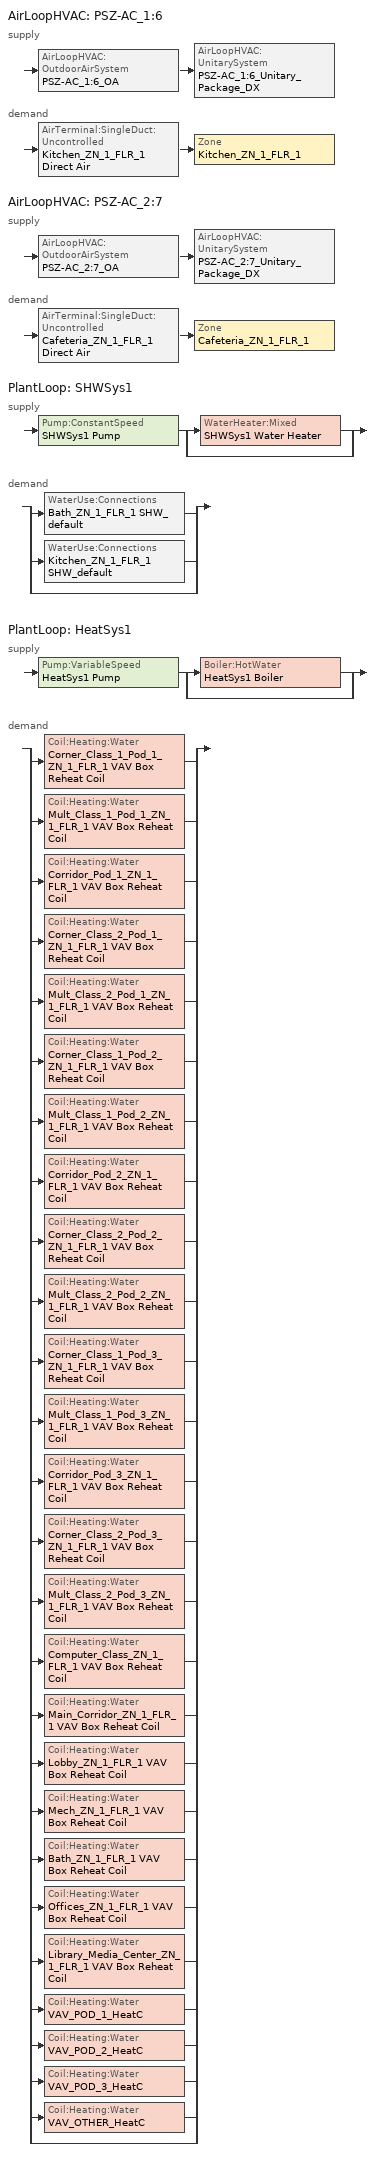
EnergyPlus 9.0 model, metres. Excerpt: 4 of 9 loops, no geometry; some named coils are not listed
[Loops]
AirLoopHVAC 'PSZ-AC_1:6'
 supply: AirLoopHVAC:OutdoorAirSystem 'PSZ-AC_1:6_OA' > AirLoopHVAC:UnitarySystem 'PSZ-AC_1:6_Unitary_Package_DX'
 demand: AirTerminal:SingleDuct:Uncontrolled 'Kitchen_ZN_1_FLR_1 Direct Air' > Zone 'Kitchen_ZN_1_FLR_1'
AirLoopHVAC 'PSZ-AC_2:7'
 supply: AirLoopHVAC:OutdoorAirSystem 'PSZ-AC_2:7_OA' > AirLoopHVAC:UnitarySystem 'PSZ-AC_2:7_Unitary_Package_DX'
 demand: AirTerminal:SingleDuct:Uncontrolled 'Cafeteria_ZN_1_FLR_1 Direct Air' > Zone 'Cafeteria_ZN_1_FLR_1'
PlantLoop 'SHWSys1'
 supply: Pump:ConstantSpeed 'SHWSys1 Pump' > split
  | WaterHeater:Mixed 'SHWSys1 Water Heater'
  | bypass
 demand: split
  | WaterUse:Connections 'Bath_ZN_1_FLR_1 SHW_default'
  | WaterUse:Connections 'Kitchen_ZN_1_FLR_1 SHW_default'
  | bypass
PlantLoop 'HeatSys1'
 supply: Pump:VariableSpeed 'HeatSys1 Pump' > split
  | Boiler:HotWater 'HeatSys1 Boiler'
  | bypass
 demand: split
  | Coil:Heating:Water 'Corner_Class_1_Pod_1_ZN_1_FLR_1 VAV Box Reheat Coil'
  | Coil:Heating:Water 'Mult_Class_1_Pod_1_ZN_1_FLR_1 VAV Box Reheat Coil'
  | Coil:Heating:Water 'Corridor_Pod_1_ZN_1_FLR_1 VAV Box Reheat Coil'
  | Coil:Heating:Water 'Corner_Class_2_Pod_1_ZN_1_FLR_1 VAV Box Reheat Coil'
  | Coil:Heating:Water 'Mult_Class_2_Pod_1_ZN_1_FLR_1 VAV Box Reheat Coil'
  | Coil:Heating:Water 'Corner_Class_1_Pod_2_ZN_1_FLR_1 VAV Box Reheat Coil'
  | Coil:Heating:Water 'Mult_Class_1_Pod_2_ZN_1_FLR_1 VAV Box Reheat Coil'
  | Coil:Heating:Water 'Corridor_Pod_2_ZN_1_FLR_1 VAV Box Reheat Coil'
  | Coil:Heating:Water 'Corner_Class_2_Pod_2_ZN_1_FLR_1 VAV Box Reheat Coil'
  | Coil:Heating:Water 'Mult_Class_2_Pod_2_ZN_1_FLR_1 VAV Box Reheat Coil'
  | Coil:Heating:Water 'Corner_Class_1_Pod_3_ZN_1_FLR_1 VAV Box Reheat Coil'
  | Coil:Heating:Water 'Mult_Class_1_Pod_3_ZN_1_FLR_1 VAV Box Reheat Coil'
  | Coil:Heating:Water 'Corridor_Pod_3_ZN_1_FLR_1 VAV Box Reheat Coil'
  | Coil:Heating:Water 'Corner_Class_2_Pod_3_ZN_1_FLR_1 VAV Box Reheat Coil'
  | Coil:Heating:Water 'Mult_Class_2_Pod_3_ZN_1_FLR_1 VAV Box Reheat Coil'
  | Coil:Heating:Water 'Computer_Class_ZN_1_FLR_1 VAV Box Reheat Coil'
  | Coil:Heating:Water 'Main_Corridor_ZN_1_FLR_1 VAV Box Reheat Coil'
  | Coil:Heating:Water 'Lobby_ZN_1_FLR_1 VAV Box Reheat Coil'
  | Coil:Heating:Water 'Mech_ZN_1_FLR_1 VAV Box Reheat Coil'
  | Coil:Heating:Water 'Bath_ZN_1_FLR_1 VAV Box Reheat Coil'
  | Coil:Heating:Water 'Offices_ZN_1_FLR_1 VAV Box Reheat Coil'
  | Coil:Heating:Water 'Library_Media_Center_ZN_1_FLR_1 VAV Box Reheat Coil'
  | Coil:Heating:Water 'VAV_POD_1_HeatC'
  | Coil:Heating:Water 'VAV_POD_2_HeatC'
  | Coil:Heating:Water 'VAV_POD_3_HeatC'
  | Coil:Heating:Water 'VAV_OTHER_HeatC'
  | bypass
[Sizing:Zone] Zone Cooling Design Supply Air Temperature Input Method=SupplyAirTemperature; Zone Cooling Design Supply Air Temperature {C}=12.8; Zone Heating Design Supply Air Temperature Input Method=SupplyAirTemperature; Zone Heating Design Supply Air Temperature {C}=40; Zone Cooling Design Supply Air Humidity Ratio {kgWater/kgDryAir}=0.0085; Zone Heating Design Supply Air Humidity Ratio {kgWater/kgDryAir}=0.008; Cooling Design Air Flow Rate {m3/s}=0; Cooling Minimum Air Flow Fraction=0; Heating Design Air Flow Method=DesignDay; Heating Design Air Flow Rate {m3/s}=0
Name | Design Specification Outdoor Air Object | Cooling Design Air Flow Method | Cooling Minimum Air Flow {m3/s}
Kitchen_ZN_1_FLR_1 | SZ DSOA Kitchen_ZN_1_FLR_1 | DesignDayWithLimit | 0.197746
Cafeteria_ZN_1_FLR_1 | SZ DSOA Cafeteria_ZN_1_FLR_1 | DesignDay | 0
[DesignSpecification:OutdoorAir]
Name | Outdoor Air Method | Outdoor Air Flow per Zone Floor Area {m3/s-m2} | Outdoor Air Flow per Zone {m3/s}
SZ DSOA Kitchen_ZN_1_FLR_1 | Maximum | 0.00117818 | 0.197746
SZ DSOA Cafeteria_ZN_1_FLR_1 | Flow/Area | 0.0047241
[Fan:ZoneExhaust] Availability Schedule=Kitchen_Exhaust_SCH
Name | Fan Total Efficiency | Pressure Rise {Pa} | Maximum Flow Rate {m3/s} | Balanced Exhaust Fraction Schedule
Kitchen_ZN_1_FLR_1 Exhaust Fan | 0.385 | 125 | 2.12376 | Kitchen Exhaust Fan Balanced Exhaust Fraction Schedule
Cafeteria_ZN_1_FLR_1 Dummy Exhaust Fan | 1 | 0 | 1.38186
[Sizing:System] Type of Load to Size On=Sensible; Design Outdoor Air Flow Rate {m3/s}=AUTOSIZE; Minimum System Air Flow Ratio=1; Preheat Design Temperature {C}=7; Preheat Design Humidity Ratio {kgWater/kgDryAir}=0.008; Precool Design Temperature {C}=12.8; Precool Design Humidity Ratio {kgWater/kgDryAir}=0.008; Central Cooling Design Supply Air Temperature {C}=12.8; Central Heating Design Supply Air Temperature {C}=40; Sizing Option=Coincident; 100% Outdoor Air in Cooling=No; 100% Outdoor Air in Heating=No; Central Cooling Design Supply Air Humidity Ratio {kgWater/kgDryAir}=0.0085; Central Heating Design Supply Air Humidity Ratio {kgWater/kgDryAir}=0.008; Cooling Supply Air Flow Rate Method=DesignDay; Cooling Supply Air Flow Rate {m3/s}=0; Heating Supply Air Flow Rate Method=DesignDay; Heating Supply Air Flow Rate {m3/s}=0; System Outdoor Air Method=ZoneSum; Zone Maximum Outdoor Air Fraction=1; Cooling Design Capacity Method=CoolingDesignCapacity; Cooling Design Capacity {W}=autosize; Heating Design Capacity Method=HeatingDesignCapacity; Heating Design Capacity {W}=autosize; Central Cooling Capacity Control Method=OnOff
PSZ-AC_1:6; PSZ-AC_2:7
[Sizing:Plant] Loop Type=Heating
Name | Design Loop Exit Temperature {C} | Loop Design Temperature Difference {deltaC}
SHWSys1 | 60 | 5
HeatSys1 | 82 | 11
[ZoneControl:Thermostat] Control Type Schedule=Dual Zone Control Type Sched
Name | Zone or ZoneList | Control 1
Kitchen_ZN_1_FLR_1 Thermostat | Kitchen_ZN_1_FLR_1 | Kitchen_ZN_1_FLR_1 DualSPSched
Cafeteria_ZN_1_FLR_1 Thermostat | Cafeteria_ZN_1_FLR_1 | Cafeteria_ZN_1_FLR_1 DualSPSched
[ThermostatSetpoint:DualSetpoint] Heating Setpoint Temperature Schedule=HTGSETP_SCH_NO_OPTIMUM; Cooling Setpoint Temperature Schedule=CLGSETP_SCH_NO_OPTIMUM
Kitchen_ZN_1_FLR_1 DualSPSched; Cafeteria_ZN_1_FLR_1 DualSPSched
[AirTerminal:SingleDuct:Uncontrolled] Availability Schedule=ALWAYS_ON; Maximum Air Flow Rate {m3/s}=AUTOSIZE
Kitchen_ZN_1_FLR_1 Direct Air; Cafeteria_ZN_1_FLR_1 Direct Air
[Zone equipment]
Kitchen_ZN_1_FLR_1: Kitchen_ZN_1_FLR_1 Exhaust Fan, Kitchen_ZN_1_FLR_1 Direct Air
Cafeteria_ZN_1_FLR_1: Cafeteria_ZN_1_FLR_1 Dummy Exhaust Fan, Cafeteria_ZN_1_FLR_1 Direct Air
[Fan:SystemModel]
PSZ-AC_1:6_addAQ_Unitary_Package_fan: HVACOperationSchd, AUTOSIZE, Discrete, 1, 622.5, 0.865, 1, AUTOSIZE, TotalEfficiencyAndPressure, 0.56225, 622.5, 2, 0.66, 0.4, 1, 1
PSZ-AC_2:7_addAQ_Unitary_Package_fan: HVACOperationSchd, AUTOSIZE, Discrete, 1, 622.5, 0.895, 1, AUTOSIZE, TotalEfficiencyAndPressure, 0.58175, 622.5, 2, 0.66, 0.4, 1, 1
[Coil:Cooling:DX:MultiSpeed] Availability Schedule=ALWAYS_ON; Condenser Type=AirCooled; Apply Part Load Fraction to Speeds Greater than 1=No; Apply Latent Degradation to Speeds Greater than 1=No; Maximum Outdoor Dry-Bulb Temperature for Crankcase Heater Operation {C}=10; Basin Heater Setpoint Temperature {C}=2; Fuel Type=Electricity; Number of Speeds=2; Speed 1 Gross Rated Cooling COP {W/W}=3.79883; Speed 1 Rated Evaporator Fan Power Per Volume Flow Rate {W/(m3/s)}=0; Speed 1 Total Cooling Capacity Function of Temperature Curve=PSZ-AC_Unitary_PackagecoolCapFT; Speed 1 Total Cooling Capacity Function of Flow Fraction Curve=PSZ-AC_Unitary_PackagecoolFFF; Speed 1 Energy Input Ratio Function of Temperature Curve=PSZ-AC_Unitary_PackagecoolEIRFT; Speed 1 Energy Input Ratio Function of Flow Fraction Curve=PSZ-AC_Unitary_PackagecoolEIRFFF; Speed 1 Part Load Fraction Correlation Curve=PSZ-AC_Unitary_PackagecoolPLR; Speed 1 Rated Waste Heat Fraction of Power Input=0.2; Speed 1 Evaporative Condenser Effectiveness=0.9; Speed 2 Gross Rated Cooling COP {W/W}=3.79883; Speed 2 Rated Evaporator Fan Power Per Volume Flow Rate {W/(m3/s)}=0; Speed 2 Total Cooling Capacity Function of Temperature Curve=PSZ-AC_Unitary_PackagecoolCapFT; Speed 2 Total Cooling Capacity Function of Flow Fraction Curve=PSZ-AC_Unitary_PackagecoolFFF; Speed 2 Energy Input Ratio Function of Temperature Curve=PSZ-AC_Unitary_PackagecoolEIRFT; Speed 2 Energy Input Ratio Function of Flow Fraction Curve=PSZ-AC_Unitary_PackagecoolEIRFFF; Speed 2 Part Load Fraction Correlation Curve=PSZ-AC_Unitary_PackagecoolPLR; Speed 2 Rated Waste Heat Fraction of Power Input=0.2; Speed 2 Evaporative Condenser Effectiveness=0.9
Name | Speed 1 Gross Rated Total Cooling Capacity {W} | Speed 1 Gross Rated Sensible Heat Ratio | Speed 1 Rated Air Flow Rate {m3/s} | Speed 2 Gross Rated Total Cooling Capacity {W} | Speed 2 Gross Rated Sensible Heat Ratio | Speed 2 Rated Air Flow Rate {m3/s}
PSZ-AC_1:6_Unitary_Package_CoolCoil | 14533.6 | 0.68598 | 0.811853 | 29067.13 | 0.68598 | 1.21778
PSZ-AC_2:7_Unitary_Package_CoolCoil | 18476.4 | 0.67608 | 0.99206 | 36952.89 | 0.67608 | 1.48809
[Coil:Heating:Water] Availability Schedule=ALWAYS_ON; U-Factor Times Area Value {W/K}=AUTOSIZE; Maximum Water Flow Rate {m3/s}=AUTOSIZE; Performance Input Method=UFactorTimesAreaAndDesignWaterFlowRate; Rated Capacity {W}=AUTOSIZE; Rated Inlet Water Temperature {C}=82.2; Rated Inlet Air Temperature {C}=12.8; Rated Outlet Water Temperature {C}=71.1; Rated Outlet Air Temperature {C}=40
Corner_Class_1_Pod_1_ZN_1_FLR_1 VAV Box Reheat Coil; Mult_Class_1_Pod_1_ZN_1_FLR_1 VAV Box Reheat Coil; Corridor_Pod_1_ZN_1_FLR_1 VAV Box Reheat Coil; Corner_Class_2_Pod_1_ZN_1_FLR_1 VAV Box Reheat Coil; Mult_Class_2_Pod_1_ZN_1_FLR_1 VAV Box Reheat Coil; Corner_Class_1_Pod_2_ZN_1_FLR_1 VAV Box Reheat Coil; Mult_Class_1_Pod_2_ZN_1_FLR_1 VAV Box Reheat Coil; Corridor_Pod_2_ZN_1_FLR_1 VAV Box Reheat Coil; Corner_Class_2_Pod_2_ZN_1_FLR_1 VAV Box Reheat Coil; Mult_Class_2_Pod_2_ZN_1_FLR_1 VAV Box Reheat Coil; Corner_Class_1_Pod_3_ZN_1_FLR_1 VAV Box Reheat Coil; Mult_Class_1_Pod_3_ZN_1_FLR_1 VAV Box Reheat Coil; Corridor_Pod_3_ZN_1_FLR_1 VAV Box Reheat Coil; Corner_Class_2_Pod_3_ZN_1_FLR_1 VAV Box Reheat Coil; Mult_Class_2_Pod_3_ZN_1_FLR_1 VAV Box Reheat Coil; Computer_Class_ZN_1_FLR_1 VAV Box Reheat Coil; Main_Corridor_ZN_1_FLR_1 VAV Box Reheat Coil; Lobby_ZN_1_FLR_1 VAV Box Reheat Coil; Mech_ZN_1_FLR_1 VAV Box Reheat Coil; Bath_ZN_1_FLR_1 VAV Box Reheat Coil; Offices_ZN_1_FLR_1 VAV Box Reheat Coil; Library_Media_Center_ZN_1_FLR_1 VAV Box Reheat Coil
[Coil:Heating:Fuel] Availability Schedule=ALWAYS_ON; Fuel Type=NaturalGas; Burner Efficiency=0.8; Nominal Capacity {W}=AUTOSIZE
PSZ-AC_1:6_Unitary_Package_HeatCoil; PSZ-AC_2:7_Unitary_Package_HeatCoil
[AirLoopHVAC:UnitarySystem] Control Type=Load; Dehumidification Control Type=None; Availability Schedule=ALWAYS_ON; Fan Placement=BlowThrough; Supply Air Fan Operating Mode Schedule=HVACOperationSchd; DX Heating Coil Sizing Ratio=1; Use DOAS DX Cooling Coil=No; Minimum Supply Air Temperature {C}=2; Latent Load Control=SensibleOnlyLoadControl; Cooling Supply Air Flow Rate Method=SupplyAirFlowRate; Cooling Supply Air Flow Rate {m3/s}=AUTOSIZE; Heating Supply Air Flow Rate Method=SupplyAirFlowRate; Heating Supply Air Flow Rate {m3/s}=AUTOSIZE; No Load Supply Air Flow Rate Method=SupplyAirFlowRate; No Load Supply Air Flow Rate {m3/s}=AUTOSIZE; Maximum Supply Air Temperature {C}=AUTOSIZE
Name | Controlling Zone or Thermostat Location | Supply Fan | Heating Coil | Cooling Coil | Design Specification Multispeed Object
PSZ-AC_1:6_Unitary_Package_DX | Kitchen_ZN_1_FLR_1 | PSZ-AC_1:6_addAQ_Unitary_Package_fan | PSZ-AC_1:6_Unitary_Package_HeatCoil | PSZ-AC_1:6_Unitary_Package_CoolCoil | PSZ-AC_1:6_Unitary_Package_DX_Perf
PSZ-AC_2:7_Unitary_Package_DX | Cafeteria_ZN_1_FLR_1 | PSZ-AC_2:7_addAQ_Unitary_Package_fan | PSZ-AC_2:7_Unitary_Package_HeatCoil | PSZ-AC_2:7_Unitary_Package_CoolCoil | PSZ-AC_2:7_Unitary_Package_DX_Perf
[UnitarySystemPerformance:Multispeed]
PSZ-AC_1:6_Unitary_Package_DX_Perf; PSZ-AC_2:7_Unitary_Package_DX_Perf: 2, 2, No, 0.66, 1, 0.66, 1, 1
[Controller:OutdoorAir] Minimum Outdoor Air Flow Rate {m3/s}=AUTOSIZE; Maximum Outdoor Air Flow Rate {m3/s}=AUTOSIZE; Economizer Control Type=DifferentialEnthalpy; Economizer Control Action Type=ModulateFlow; Lockout Type=LockoutWithHeating; Minimum Limit Type=FixedMinimum
Name | Minimum Outdoor Air Schedule
PSZ-AC_1:6_OA_Controller | Kitchen_Exhaust_SCH
PSZ-AC_2:7_OA_Controller | MinOA_MotorizedDamper_Sched
[AirLoopHVAC] Design Supply Air Flow Rate {m3/s}=AUTOSIZE
PSZ-AC_1:6; PSZ-AC_2:7
[Pump:ConstantSpeed]
SHWSys1 Pump: Design Flow Rate {m3/s}=autosize; Design Pump Head {Pa}=29891; Design Power Consumption {W}=AUTOSIZE; Motor Efficiency=0.3; Fraction of Motor Inefficiencies to Fluid Stream=0; Pump Control Type=Intermittent
[Pump:VariableSpeed]
HeatSys1 Pump: AUTOSIZE, 179352, AUTOSIZE, 0.9, 0, 0, 3.2485, -4.7443, 2.5295, Intermittent
[Boiler:HotWater]
HeatSys1 Boiler: Fuel Type=NATURALGAS; Nominal Capacity {W}=313277; Nominal Thermal Efficiency=0.8; Efficiency Curve Temperature Evaluation Variable=LeavingBoiler; Normalized Boiler Efficiency Curve=HeatSys1 Boiler Efficiency Curve; Design Water Flow Rate {m3/s}=AUTOSIZE; Minimum Part Load Ratio=0; Maximum Part Load Ratio=1.2; Optimum Part Load Ratio=1; Water Outlet Upper Temperature Limit {C}=95; Boiler Flow Mode=LeavingSetpointModulated; Parasitic Electric Load {W}=0; Sizing Factor=1
[SetpointManager:Scheduled] Control Variable=Temperature
Name | Schedule | Setpoint Node or NodeList
HeatSys1 Boiler Setpoint Manager | HW-Loop-Temp-Schedule | HeatSys1 Supply Equipment Outlet Node
SHWSys1 Loop Setpoint Manager | SHWSys1-Loop-Temp-Schedule | SHWSys1 Supply Outlet Node
HeatSys1 Loop Setpoint Manager | HW-Loop-Temp-Schedule | HeatSys1 Supply Outlet Node
[WaterHeater:Mixed] Deadband Temperature Difference {deltaC}=2; Maximum Temperature Limit {C}=82.2222; Heater Control Type=Cycle
Name | Tank Volume {m3} | Setpoint Temperature Schedule | Heater Maximum Capacity {W} | Heater Fuel Type | Heater Thermal Efficiency | Off Cycle Parasitic Fuel Consumption Rate {W} | Off Cycle Parasitic Fuel Type | Off Cycle Parasitic Heat Fraction to Tank | On Cycle Parasitic Fuel Consumption Rate {W} | On Cycle Parasitic Fuel Type | Ambient Temperature Indicator | Ambient Temperature Zone | Off Cycle Loss Coefficient to Ambient Temperature {W/K} | On Cycle Loss Coefficient to Ambient Temperature {W/K} | Use Side Effectiveness | Source Side Effectiveness | Use Side Design Flow Rate {m3/s} | Source Side Design Flow Rate {m3/s} | Indirect Water Heating Recovery Time {hr} | Heater Minimum Capacity {W} | Peak Use Flow Rate {m3/s} | Use Flow Rate Fraction Schedule | Cold Water Supply Temperature Schedule
SHWSys1 Water Heater | 0.75708 | SHWSys1 Water Heater Setpoint Temperature Schedule Name | 58614.21 | NATURALGAS | 0.805127 | 1006.49 | NATURALGAS | 0.8 | 1006.49 | NATURALGAS | zone | MECH_ZN_1_FLR_1 | 9.64329 | 9.64329 | 1 | 1 | AUTOSIZE | AUTOSIZE | 1.5
SHW Booster Water Heater | 0.0227125 | Booster Water Setpoint Temp Schedule | 6000 | Electricity | 1 |  | Electricity | 0 |  |  | Zone | KITCHEN_ZN_1_FLR_1 | 1.05316 | 1.05316 |  |  |  |  |  | 0 | 6.30902e-05 | BLDG_SWH_SCH | Booster Water Inlet Temp Schedule
[PlantLoop] Fluid Type=Water; Minimum Loop Temperature {C}=10; Maximum Loop Flow Rate {m3/s}=AUTOSIZE; Minimum Loop Flow Rate {m3/s}=0; Plant Loop Volume {m3}=AUTOSIZE; Load Distribution Scheme=Optimal
Name | Plant Equipment Operation Scheme | Maximum Loop Temperature {C}
SHWSys1 | SHWSys1 Loop Operation Scheme List | 60
HeatSys1 | HeatSys1 Loop Operation Scheme List | 100
[PlantEquipmentList]
SHWSys1 Equipment List: SHWSys1 Water Heater
HeatSys1 Equipment List: HeatSys1 Boiler
[PlantEquipmentOperation:HeatingLoad] Load Range 1 Lower Limit {W}=0; Load Range 1 Upper Limit {W}=1000000000000000
Name | Range 1 Equipment List
SHWSys1 Operation Scheme | SHWSys1 Equipment List
HeatSys1 Operation Scheme | HeatSys1 Equipment List
[PlantEquipmentOperationSchemes] Control Scheme 1 Schedule=PlantOnSched
Name | Control Scheme 1
SHWSys1 Loop Operation Scheme List | SHWSys1 Operation Scheme
HeatSys1 Loop Operation Scheme List | HeatSys1 Operation Scheme
[SetpointManager:SingleZone:Heating] Control Variable=Temperature; Minimum Supply Air Temperature {C}=10; Maximum Supply Air Temperature {C}=50
Name | Control Zone | Setpoint Node or NodeList
SupAirTemp MngrKitchen_ZN_1_FLR_1 - Htg | Kitchen_ZN_1_FLR_1 | PSZ-AC_1:6_Unitary_PackageCoolCoil air inlet
SupAirTemp MngrCafeteria_ZN_1_FLR_1 - Htg | Cafeteria_ZN_1_FLR_1 | PSZ-AC_2:7_Unitary_PackageCoolCoil air inlet
[SetpointManager:SingleZone:Cooling] Control Variable=Temperature; Minimum Supply Air Temperature {C}=10; Maximum Supply Air Temperature {C}=99
Name | Control Zone | Setpoint Node or NodeList
SupAirTemp MngrKitchen_ZN_1_FLR_1 - Clg | Kitchen_ZN_1_FLR_1 | PSZ-AC_1:6 Supply Equipment Outlet Node
SupAirTemp MngrCafeteria_ZN_1_FLR_1 - Clg | Cafeteria_ZN_1_FLR_1 | PSZ-AC_2:7 Supply Equipment Outlet Node
[SetpointManager:MixedAir] Control Variable=Temperature
Name | Setpoint Node or NodeList
PSZ-AC_1:6_OAMixed Air Temp Manager | PSZ-AC_1:6_OA-PSZ-AC_1:6_Unitary_PackageNode
PSZ-AC_2:7_OAMixed Air Temp Manager | PSZ-AC_2:7_OA-PSZ-AC_2:7_Unitary_PackageNode
[Refrigeration:Case] Availability Schedule=ALWAYS_ON; Zone=Kitchen_ZN_1_FLR_1; Rated Ambient Temperature {C}=23.88; Rated Ambient Relative Humidity {percent}=55; Rated Total Cooling Capacity per Unit Length {W/m}=734; Case Length {m}=3.66; Latent Case Credit Curve Type=CaseTemperatureMethod; Standard Case Lighting Power per Unit Length {W/m}=33; Case Lighting Schedule=walkin_occ_lght_sch; Fraction of Lighting Energy to Case=1; Case Anti-Sweat Heater Power per Unit Length {W/m}=0; Minimum Anti-Sweat Heater Power per Unit Length {W/m}=0; Anti-Sweat Heater Control Type=None; Humidity at Zero Anti-Sweat Heater Energy {percent}=0; Case Height {m}=0; Defrost Energy Correction Curve Type=None
Name | Rated Latent Heat Ratio | Rated Runtime Fraction | Case Operating Temperature {C} | Latent Case Credit Curve | Standard Case Fan Power per Unit Length {W/m} | Operating Case Fan Power per Unit Length {W/m} | Fraction of Anti-Sweat Heater Energy to Case | Case Defrost Power per Unit Length {W/m} | Case Defrost Type | Case Defrost Schedule | Case Defrost Drip-Down Schedule | Under Case HVAC Return Air Fraction | Refrigerated Case Restocking Schedule | Case Credit Fraction Schedule
Kitchen_ZN_1_FLR_1_Case:1_WALKINFREEZER | 0.1 | 0.4 | -23 | Kitchen_ZN_1_FLR_1_Case:1_WALKINFREEZERSingleShelfHorizontal_LatentEnergyMult | 19.5143 | 19.5143 | 0 | 547 | ELECTRIC | Kitchen_ZN_1_FLR_1_Case:1_WALKINFREEZER_CaseDefrost2aDaySched | Kitchen_ZN_1_FLR_1_Case:1_WALKINFREEZER_CaseDripDown2aDaySched | 0 | Kitchen_ZN_1_FLR_1_Case:1_WALKINFREEZER_WalkInStockingSched | Kitchen_ZN_1_FLR_1_Case:1_WALKINFREEZER_CaseCreditReduxSched
Kitchen_ZN_1_FLR_1_Case:2_SELFCONTAINEDDISPLAYCASE | 0.08 | 0.85 | 2 | Kitchen_ZN_1_FLR_1_Case:2_SELFCONTAINEDDISPLAYCASEMultiShelfVertical_LatentEnergyMult | 15.7143 | 15.7143 | 0.2 | 0 | NONE |  |  | 0.05 | Kitchen_ZN_1_FLR_1_Case:2_SELFCONTAINEDDISPLAYCASE_CaseStockingSched
[Refrigeration:CaseAndWalkInList]
Name | Case or WalkIn 1
RACK1CaseList | Kitchen_ZN_1_FLR_1_Case:1_WALKINFREEZER
RACK2CaseList | Kitchen_ZN_1_FLR_1_Case:2_SELFCONTAINEDDISPLAYCASE
[WaterUse:Equipment] Flow Rate Fraction Schedule=BLDG_SWH_SCH
Name | Peak Flow Rate {m3/s} | Target Temperature Schedule | Hot Water Supply Temperature Schedule | Zone | Sensible Fraction Schedule | Latent Fraction Schedule
Bath_ZN_1_FLR_1 SHW_default | 2.63889e-07 | Bath_ZN_1_FLR_1 SHW_default Temp Sched | Bath_ZN_1_FLR_1 SHW_default Hot Supply Temp Sched | Bath_ZN_1_FLR_1 | Bath_ZN_1_FLR_1 SHW_default Sensible fract sched | Bath_ZN_1_FLR_1 SHW_default Latent fract sched
Kitchen_ZN_1_FLR_1 SHW_default | 0.00010515 | Kitchen_ZN_1_FLR_1 SHW_default Temp Sched | Kitchen_ZN_1_FLR_1 SHW_default Hot Supply Temp Sched | Kitchen_ZN_1_FLR_1 | Kitchen_ZN_1_FLR_1 SHW_default Sensible fract sched | Kitchen_ZN_1_FLR_1 SHW_default Latent fract sched
[WaterUse:Connections]
Name | Water Use Equipment 1
Bath_ZN_1_FLR_1 SHW_default | Bath_ZN_1_FLR_1 SHW_default
Kitchen_ZN_1_FLR_1 SHW_default | Kitchen_ZN_1_FLR_1 SHW_default
[EnergyManagementSystem:Sensor]
BoilerPLR: Output:Variable or Output:Meter Index Key=HeatSys1 Boiler; Output:Variable or Output:Meter=Boiler Part Load Ratio
[EnergyManagementSystem:Program]
SetBoilerPar: SET CapRated =  313276.77; SET EtRated =  0.8; SET CapRated = (CapRated *3.412)/1000; SET SkinLossRate = 0.02; SET BoilerType = 1; IF BoilerType  == 1; IF CapRated >10000; SET PLRx = 0.2; ELSEIF CapRated >5000; SET PLRx = 0.25; ELSEIF CapRated >1000; SET PLRx = 0.33; ELSE; SET BoilerType = 2; SET PLRx = 0.2; ENDIF; ELSE; SET PLRx = 0.2; ENDIF; IF BoilerType == 1; SET CurveX = 0.975 + 0.305 * PLRx - 0.527 * (PLRx^2) + 0.249 * (PLRx^3); ELSE; SET CurveX = 0.907 + 0.320 * PLRx - 0.420 * (PLRx^2) + 0.193 * (PLRx^3); ENDIF; SET LoadX = CapRated * PLRx; SET Etx = CurveX * EtRated; SET InputEx = LoadX/Etx; SET SkinEx = CapRated * SkinLossRate; SET Ecx = (LoadX + SkinEx)/InputEx
SetBoilerCurve: IF BoilerPLR >= PLRx; IF BoilerType == 1; SET BoilerCurve = 0.975 + 0.305*BoilerPLR - 0.527*(BoilerPLR^2) + 0.249*(BoilerPLR^3); ELSE; SET BoilerCurve = 0.907 + 0.320*BoilerPLR - 0.420*(BoilerPLR^2) + 0.193*(BoilerPLR^3); ENDIF; ELSE; IF BoilerPLR == 0; SET BoilerCurve = NULL; ELSE; IF BoilerPLR <0.05; SET BoilerCurve = (0.05/(0.05 + SkinLossRate)) * (Ecx/EtRated); ELSE; SET BoilerCurve = (BoilerPLR/(BoilerPLR + SkinLossRate)) * (Ecx/EtRated); ENDIF; ENDIF; ENDIF
[EnergyManagementSystem:ProgramCallingManager]
Transformer_Load_Prog_Manager: AfterPredictorAfterHVACManagers; Transformer_Load_Prog
OA_BASED_OPTIMUM_START_EMS_Program Manager: BeginTimestepBeforePredictor; OA_BASED_OPTIMUM_START_EMS_Program
BoilerParManager: BeginNewEnvironment; SetBoilerPar
BoilerCurveManager: InsideHVACSystemIterationLoop; SetBoilerCurve
[EnergyManagementSystem:OutputVariable]
Wired_LTG: EMS Variable=Wired_LTG; Type of Data in Variable=Summed; Update Frequency=ZoneTimeStep
[ElectricLoadCenter:Transformer]
Transformer 1: Availability Schedule=Always_On; Transformer Usage=PowerInFromGrid; Rated Capacity {VA}=112500; Phase=3; Conductor Material=Aluminum; Full Load Temperature Rise {C}=150; Fraction of Eddy Current Losses=0.1; Performance Input Method=NominalEfficiency; Nameplate Efficiency=0.982; Per Unit Load for Nameplate Efficiency=0.35; Reference Temperature for Nameplate Efficiency {C}=75; Consider Transformer Loss for Utility Cost=Yes; Meter 1=Wired_LTG_Electricity; Meter 2=InteriorEquipment:Electricity
[EnergyManagementSystem:Actuator]
Name | Actuated Component Unique | Actuated Component Type | Actuated Component Control Type
CLGSETP_SCH_Actuator | CLGSETP_SCH_Yes_Optimum | Schedule:Compact | Schedule Value
HTGSETP_SCH_Actuator | HTGSETP_SCH_Yes_Optimum | Schedule:Compact | Schedule Value
BoilerCurve | HEATSYS1 BOILER EFFICIENCY CURVE | Curve | Curve Result
[Schedule:Compact]
walkin_occ_lght_SCH: Through: 6/30, For: Weekdays, Until: 7:00, 0.1773, Until: 21:00, 0.468, Until: 24:00, 0.1773, For: SummerDesignDay, Until: 24:00, 1, For: WinterDesignDay, Until: 24:00, 0, For: WeekEnds Holidays AllOtherDays, Until: 24:00, 0.1773, Through: 9/1, For: Weekdays, Until: 8:00, 0.1773, Until: 20:00, 0.26, Until: 24:00, 0.1773, For: SummerDesignDay, Until: 24:00, 1, For: WinterDesignDay, Until: 24:00, 0, For: WeekEnds Holidays AllOtherDays, Until: 24:00, 0.1773, Through: 12/31, For: Weekdays, Until: 7:00, 0.1773, Until: 21:00, 0.468, Until: 24:00, 0.1773, For: SummerDesignDay, Until: 24:00, 1, For: WinterDesignDay, Until: 24:00, 0, For: WeekEnds Holidays AllOtherDays, Until: 24:00, 0.1773
Booster Water Inlet Temp Schedule: THROUGH: 12/31, FOR: AllDays, UNTIL: 24:00, 60
Booster Water Setpoint Temp Schedule: THROUGH: 12/31, FOR: AllDays, UNTIL: 24:00, 82.22
BLDG_SWH_SCH: Through: 6/15, For: SummerDesignDay, Until: 07:00, 0.05, Until: 08:00, 0.1, Until: 09:00, 0.34, Until: 10:00, 0.6, Until: 11:00, 0.63, Until: 12:00, 0.72, Until: 13:00, 0.79, Until: 14:00, 0.83, Until: 15:00, 0.61, Until: 16:00, 0.65, Until: 18:00, 0.1, Until: 19:00, 0.19, Until: 20:00, 0.25, Until: 22:00, 0.22, Until: 23:00, 0.12, Until: 24:00, 0.09, For: Weekdays, Until: 07:00, 0, Until: 08:00, 0, Until: 09:00, 0.34, Until: 10:00, 0.6, Until: 11:00, 0.63, Until: 12:00, 0.72, Until: 13:00, 0.79, Until: 14:00, 0.83, Until: 15:00, 0.61, Until: 16:00, 0.65, Until: 18:00, 0.1, Until: 19:00, 0.19, Until: 20:00, 0.25, Until: 22:00, 0, Until: 23:00, 0, Until: 24:00, 0, For: WinterDesignDay, Until: 09:00, 0.03, Until: 13:00, 0.05, Until: 24:00, 0.03, For: Saturday, Until: 09:00, 0, Until: 13:00, 0, Until: 24:00, 0, For: Sunday Holidays AllOtherDays, Until: 08:00, 0, Until: 14:00, 0, Until: 24:00, 0, Through: 9/15, For: SummerDesignDay, Until: 07:00, 0.05, Until: 18:00, 0.1, Until: 19:00, 0.19, Until: 20:00, 0.25, Until: 22:00, 0.22, Until: 23:00, 0.12, Until: 24:00, 0.09, For: Weekdays, Until: 08:00, 0, Until: 18:00, 0.1, Until: 19:00, 0.19, Until: 20:00, 0.25, Until: 22:00, 0, Until: 23:00, 0, Until: 24:00, 0, For: WinterDesignDay, Until: 09:00, 0.03, Until: 13:00, 0.05, Until: 24:00, 0.03, For: Saturday, Until: 09:00, 0, Until: 13:00, 0, Until: 24:00, 0, For: Sunday Holidays AllOtherDays, Until: 08:00, 0, Until: 14:00, 0, Until: 24:00, 0, Through: 12/31, For: SummerDesignDay, Until: 07:00, 0.05, Until: 08:00, 0.1, Until: 09:00, 0.34, Until: 10:00, 0.6, Until: 11:00, 0.63, Until: 12:00, 0.72, Until: 13:00, 0.79, Until: 14:00, 0.83, Until: 15:00, 0.61, Until: 16:00, 0.65, Until: 18:00, 0.1, Until: 19:00, 0.19, Until: 20:00, 0.25, Until: 22:00, 0.22, Until: 23:00, 0.12, Until: 24:00, 0.09, For: Weekdays, Until: 07:00, 0, Until: 08:00, 0, Until: 09:00, 0.34, Until: 10:00, 0.6, Until: 11:00, 0.63, Until: 12:00, 0.72, Until: 13:00, 0.79, Until: 14:00, 0.83, Until: 15:00, 0.61, Until: 16:00, 0.65, Until: 18:00, 0.1, Until: 19:00, 0.19, Until: 20:00, 0.25, Until: 22:00, 0, Until: 23:00, 0, Until: 24:00, 0, For: WinterDesignDay, Until: 09:00, 0.03, Until: 13:00, 0.05, Until: 24:00, 0.03, For: Saturday, Until: 09:00, 0, Until: 13:00, 0, Until: 24:00, 0, For: Sunday Holidays AllOtherDays, Until: 08:00, 0, Until: 14:00, 0, Until: 24:00, 0
ALWAYS_ON; PlantOnSched: Through: 12/31, For: AllDays, Until: 24:00, 1
Dual Zone Control Type Sched: Through: 12/31, For: AllDays, Until: 24:00, 4
HW-Loop-Temp-Schedule: Through: 12/31, For: AllDays, Until: 24:00, 82
Kitchen_Exhaust_SCH: Through: 6/30, For: Weekdays SummerDesignDay WinterDesignDay, Until: 08:00, 0, Until: 17:00, 1, Until: 24:00, 0, For: WeekEnds  Holidays AllOtherDays, Until: 24:00, 0, Through: 9/1, For: Weekdays SummerDesignDay WinterDesignDay, Until: 08:00, 0, Until: 17:00, 1, Until: 21:00, 1, Until: 24:00, 0, For: WeekEnds Holidays AllOtherDays, Until: 24:00, 0, Through: 12/31, For: Weekdays SummerDesignDay WinterDesignDay, Until: 08:00, 0, Until: 16:00, 1, Until: 21:00, 1, Until: 24:00, 0, For: WeekEnds Holidays AllOtherDays, Until: 24:00, 0
HVACOperationSchd: Through: 12/31, For: Weekdays SummerDesignDay WinterDesignDay, Until: 07:00, 0, Until: 21:00, 1, Until: 24:00, 0, For: WeekEnds Holidays AllOtherDays, Until: 24:00, 0
HTGSETP_SCH_NO_OPTIMUM: Through: 12/31, For: SummerDesignDay, Until: 24:00, 15.6, For: WinterDesignDay, Until: 24:00, 21, For: Weekdays, Until: 06:00, 15.6, Until: 07:00, 21, Until: 08:00, 21, Until: 21:00, 21, Until: 24:00, 15.6, For: WeekEnds Holidays AllOtherDays, Until: 24:00, 15.6
HTGSETP_SCH_YES_OPTIMUM: Through: 12/31, For: SummerDesignDay, Until: 24:00, 15.6, For: WinterDesignDay, Until: 24:00, 21, For: Weekdays, Until: 06:00, 15.6, Until: 07:00, 17.8, Until: 08:00, 20, Until: 21:00, 21, Until: 24:00, 15.6, For: WeekEnds Holidays AllOtherDays, Until: 24:00, 15.6
CLGSETP_SCH_NO_OPTIMUM: Through: 12/31, For: SummerDesignDay, Until: 24:00, 24, For: WinterDesignDay, Until: 24:00, 26.7, For: Weekdays, Until: 06:00, 26.7, Until: 07:00, 24, Until: 08:00, 24, Until: 21:00, 24, Until: 24:00, 26.7, For: WeekEnds Holidays AllOtherDays, Until: 24:00, 26.7
CLGSETP_SCH_YES_OPTIMUM: Through: 12/31, For: SummerDesignDay, Until: 24:00, 24, For: WinterDesignDay, Until: 24:00, 26.7, For: Weekdays, Until: 06:00, 26.7, Until: 07:00, 25.6, Until: 08:00, 25, Until: 21:00, 24, Until: 24:00, 26.7, For: WeekEnds Holidays AllOtherDays, Until: 24:00, 26.7
MinOA_MotorizedDamper_Sched: Through: 12/31, For: Weekdays SummerDesignDay WinterDesignDay, Until: 08:00, 0, Until: 21:00, 1, Until: 24:00, 0, For: WeekEnds Holidays AllOtherDays, Until: 24:00, 0
Bath_ZN_1_FLR_1 SHW_default Latent fract sched; Kitchen_ZN_1_FLR_1 SHW_default Latent fract sched: Through: 12/31, For: AllDays, Until: 24:00, 0.05
Bath_ZN_1_FLR_1 SHW_default Sensible fract sched; Kitchen_ZN_1_FLR_1 SHW_default Sensible fract sched: Through: 12/31, For: AllDays, Until: 24:00, 0.2
Bath_ZN_1_FLR_1 SHW_default Temp Sched; Kitchen_ZN_1_FLR_1 SHW_default Temp Sched; SHWSys1-Loop-Temp-Schedule; SHWSys1 Water Heater Setpoint Temperature Schedule Name: Through: 12/31, For: AllDays, Until: 24:00, 60
Bath_ZN_1_FLR_1 SHW_default Hot Supply Temp Sched; Kitchen_ZN_1_FLR_1 SHW_default Hot Supply Temp Sched: Through: 12/31, For: AllDays, Until: 24:00, 55
Kitchen_ZN_1_FLR_1_Case:1_WALKINFREEZER_CaseDefrost2aDaySched: Through: 12/31, For:AllDays, Interpolate:Average, Until: 11:00, 0, Until: 11:20, 1, Until: 23:00, 0, Until: 23:20, 1, Until: 24:00, 0
Kitchen_ZN_1_FLR_1_Case:1_WALKINFREEZER_CaseDripDown2aDaySched: Through: 12/31, For:AllDays, Interpolate:Average, Until: 11:00, 0, Until: 11:30, 1, Until: 23:00, 0, Until: 23:30, 1, Until: 24:00, 0
Kitchen_ZN_1_FLR_1_Case:1_WALKINFREEZER_WalkInStockingSched: Through: 12/31, For: Tuesday Friday, Until: 4:00, 0, Until: 5:00, 725, Until: 6:00, 417, Until: 7:00, 290, Until: 24:00, 0, For: AllOtherDays, Until: 4:00, 0, Until: 5:00, 125, Until: 6:00, 117, Until: 7:00, 90, Until: 19:00, 0, Until: 20:00, 125, Until: 21:00, 117, Until: 22:00, 90, Until: 24:00, 0
Kitchen_ZN_1_FLR_1_Case:1_WALKINFREEZER_CaseCreditReduxSched: Through: 12/31, For:AllDays, Interpolate:No, Until: 7:00, 0.2, Until: 21:00, 0.4, Until: 24:00, 0.2
Kitchen_ZN_1_FLR_1_Case:2_SELFCONTAINEDDISPLAYCASE_CaseStockingSched: Through: 12/31, For:AllDays, Until: 6:00, 0, Until: 7:00, 50, Until: 9:00, 70, Until: 10:00, 80, Until: 11:00, 70, Until: 13:00, 50, Until: 14:00, 80, Until: 15:00, 90, Until: 16:00, 80, Until: 24:00, 0
Kitchen Exhaust Fan Balanced Exhaust Fraction Schedule: Through: 6/30, For: Weekdays SummerDesignDay WinterDesignDay, Until: 08:00, 0, Until: 17:00, 0.906889, Until: 24:00, 0, For: WeekEnds  Holidays AllOtherDays, Until: 24:00, 0, Through: 9/1, For: Weekdays SummerDesignDay WinterDesignDay, Until: 08:00, 0, Until: 17:00, 0.906889, Until: 21:00, 0.906889, Until: 24:00, 0, For: WeekEnds Holidays AllOtherDays, Until: 24:00, 0, Through: 12/31, For: Weekdays SummerDesignDay WinterDesignDay, Until: 08:00, 0, Until: 16:00, 0.906889, Until: 21:00, 0.906889, Until: 24:00, 0, For: WeekEnds Holidays AllOtherDays, Until: 24:00, 0
[Curve:Quadratic]
Name | Coefficient1 Constant | Coefficient2 x | Coefficient3 x**2 | Minimum Value of x | Maximum Value of x
HeatSys1 Boiler Efficiency Curve | 1 | 0 | 0 | 0 | 1
PSZ-AC_Unitary_PackagecoolFFF | 0.8 | 0.2 | 0 | 0.5 | 1.5
PSZ-AC_Unitary_PackagecoolEIRFFF | 1.156 | -0.1816 | 0.0256 | 0.5 | 1.5
PSZ-AC_Unitary_PackagecoolPLR | 0.75 | 0.25 | 0 | 0 | 1
[Curve:Cubic] Minimum Value of x=-35; Maximum Value of x=20
Name | Coefficient1 Constant | Coefficient2 x | Coefficient3 x**2 | Coefficient4 x**3
Kitchen_ZN_1_FLR_1_Case:1_WALKINFREEZERSingleShelfHorizontal_LatentEnergyMult | 0.0236 | 0.0006 | 0 | 0
Kitchen_ZN_1_FLR_1_Case:2_SELFCONTAINEDDISPLAYCASEMultiShelfVertical_LatentEnergyMult | 0.0265263 | 0.00107803 | 6.02558e-05 | 1.23732e-06
[Curve:Biquadratic] Minimum Value of x=12.77778; Maximum Value of x=23.88889; Minimum Value of y=21.11111; Maximum Value of y=46.11111
Name | Coefficient1 Constant | Coefficient2 x | Coefficient3 x**2 | Coefficient4 y | Coefficient5 y**2 | Coefficient6 x*y
PSZ-AC_Unitary_PackagecoolCapFT | 0.766956 | 0.0107756 | -4.14703e-05 | 0.00134961 | -0.000261144 | 0.000457488
PSZ-AC_Unitary_PackagecoolEIRFT | 0.297145 | 0.0430933 | -0.000748766 | 0.00597727 | 0.000482112 | -0.000956448
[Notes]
The DOE Prototype Building Models were developed by Pacific Northwest National Laboratory (PNNL), under contract with the U.S.
Department of Energy (DOE).  These building models were derived from DOE's Commercial Reference Building Models with modifications
based on input from the ASHRAE Standard 90.1 committee, the Advanced Energy Design Guide series, and building industry experts. The
prototypes models were developed to quantify energy saving impacts from newly published editions of ASHRAE Standard 90.1, 189.1, IECC,
and other energy codes and standards.  The basic building descriptions can be found in the Scorecards posted at www.energycodes.gov
website. The recommended citation of the prototype models is
DOE and PNNL. 2020. Commercial Prototype Building Models, Richland, WA, Pacific Northwest National Laboratory. Available at https://www.energycodes.gov/development/commercial/prototype_models.
Detailed descriptions of the prototype model development and addenda modeling strategies can be found in the following  reports:
DOE, 2020. Preliminary Energy Savings Analysis: ANSI/ASHRAE/IES Standard 90.1-2019. Report prepared by Zhang, J., M. Rosenberg, J.
Lerond, Y. Xie, Nambia, C., Y. Chen, R. Hart, M. Halverson, D. Maddox, and S. Goel, Richland, WA, Pacific Northwest National Laboratory.
Zhang, J., Y. Chen, Y. Xie, M. Rosenberg, R. Hart. Energy and Energy Cost Savings Analysis of the 2018 IECC for Commercial Buildings.
2018. PNNL-28125. Richland, WA: Pacific Northwest National Laboratory.
DOE. 2017. Energy Savings Analysis: ANSI/ASHRAE/IES Standard 90.1-2016. Prepared by Athalye, R.A, M.A. Halverson, M.I. Rosenberg, B. Liu,
J. Zhang, R. Hart, V.V. Mendon, S. Goel, Y. Chen, Y. Xie, and M. Zhao, Richland, WA, Pacific Northwest National Laboratory. https://www.energycodes.gov/sites/default/files/documents/02202018_Standard_90.1-2016_Determination_TSD.pdf.
Zhang, J., Y. Xie, R.A. Athalye, J. Zhuge, M. Rosenberg, R. Hart, and B. Liu. Energy and Energy Cost Savings Analysis of the 2015 IECC
for Commercial Buildings. 2015. PNNL-24269 Rev. 1. Richland, WA: Pacific Northwest National
Laboratory. https://www.energycodes.gov/sites/default/files/documents/2015_IECC_Commercial_Analysis.pdf.
Halverson M.A., M.I. Rosenberg, W. Wang, J. Zhang, V.V. Mendon, R.A. Athalye, Y. Xie, R. Hart, S. Goel, 2014. ANSI/ASHRAE/IES Standard
90.1-2013 Determination of Energy Savings: Quantitative Analysis, PNNL-23479. Richland, WA: Pacific Northwest National Laboratory. https://www.energycodes.gov/sites/default/files/documents/901-2013_finalCommercialDeterminationQuantitativeAnalysis_TSD_0.pdf.
Goel S., R.A. Athalye, W. Wang, J. Zhang, M.I. Rosenberg, Y. Xie, and R. Hart, et al. 2014. Enhancements to ASHRAE Standard 90.1
Prototype Building Models. PNNL-23269. Richland, WA: Pacific Northwest National Laboratory. https://www.pnnl.gov/main/publications/external/technical_reports/PNNL-23269.pdf.
Zhang J., R.A. Athalye, R. Hart, M.I. Rosenberg, Y. Xie, S. Goel, and V.V. Mendon, et al. 2013. Energy and Energy Cost Savings Analysis
of the IECC for Commercial Buildings. PNNL-22760. Richland, WA: Pacific Northwest National Laboratory. http://www.pnnl.gov/main/publications/external/technical_reports/PNNL-22760.pdf.
Thornton B.A., M.I. Rosenberg, E.E. Richman, W. Wang, Y. Xie, J. Zhang, H. Cho, VV Mendon, R.A. Athalye, and B. Liu. 2011. Achieving
the 30% Goal: Energy and Cost Savings Analysis of ASHRAE Standard 90.1-2010. PNNL-20405. Richland, WA: Pacific Northwest National
Laboratory.  https://www.energycodes.gov/sites/default/files/documents/BECP_Energy_Cost_Savings_STD2010_May2011_v00.pdf.
WeatherFile:  USA_NY_New.York-John.F.Kennedy.Intl.AP.744860_TMY3.epw
BEGIN ECONOMIZER MAP
Economizer Name, DX COIL Name
VAV_POD_1_OA_Controller, VAV_POD_1_CoolC DXCoil
VAV_POD_2_OA_Controller, VAV_POD_2_CoolC DXCoil
VAV_POD_3_OA_Controller, VAV_POD_3_CoolC DXCoil
VAV_OTHER_OA_Controller, VAV_OTHER_CoolC DXCoil
PSZ-AC_2:5_OA_Controller, PSZ-AC_2:5_Unitary_Package_CoolCoil
PSZ-AC_1:6_OA_Controller, PSZ-AC_1:6_Unitary_Package_CoolCoil
PSZ-AC_2:7_OA_Controller, PSZ-AC_2:7_Unitary_Package_CoolCoil
END ECONOMIZER MAP
BEGIN EMS PROGRAM MAP
EMS PROGRAM, DX COIL Name
PSZ-AC_2:5, PSZ-AC_2:5_UNITARY_PACKAGE_COOLCOIL
PSZ-AC_1:6, PSZ-AC_1:6_UNITARY_PACKAGE_COOLCOIL
PSZ-AC_2:7, PSZ-AC_2:7_UNITARY_PACKAGE_COOLCOIL
END EMS PROGRAM MAP
GPARM parameters as input:
Case = ASHRAE901_SchoolPrimary_STD2013_NewYork
ground_tempt = National_SchoolPrimary_ASHRAE901_STD2013_Zone4A_nonres_NY-NewYork-NY.gtp
avg_oa_tempt_ip = 54.44
maxdiff_oa_tempt_ip = 45.36
ext_wall_type = SteelFramedWall
nonres_ext_wall_ufactor = 0.363408832
roof_type = LightweightRoof
nonres_roof_ufactor = 0.181704416
nonres_window =
nonres_skylight =
daylighting_control = yes
sidelighting_control = yes_AY
roof_emissivity = 0.9
roof_solar_absorp = 0.77
LPD_classroom = 13.34724892
LPD_corridor = 7.104180875
LPD_lobby = 9.687519375
LPD_computer_room = 13.34724892
LPD_mechanical = 10.2257149
LPD_bath = 10.54863221
LPD_office = 11.94794056
LPD_gym = 7.7500155
LPD_kitchen = 13.0243316
LPD_cafeteria = 6.996541771
LPD_library = 12.8090534
exterior_lights_watts =
